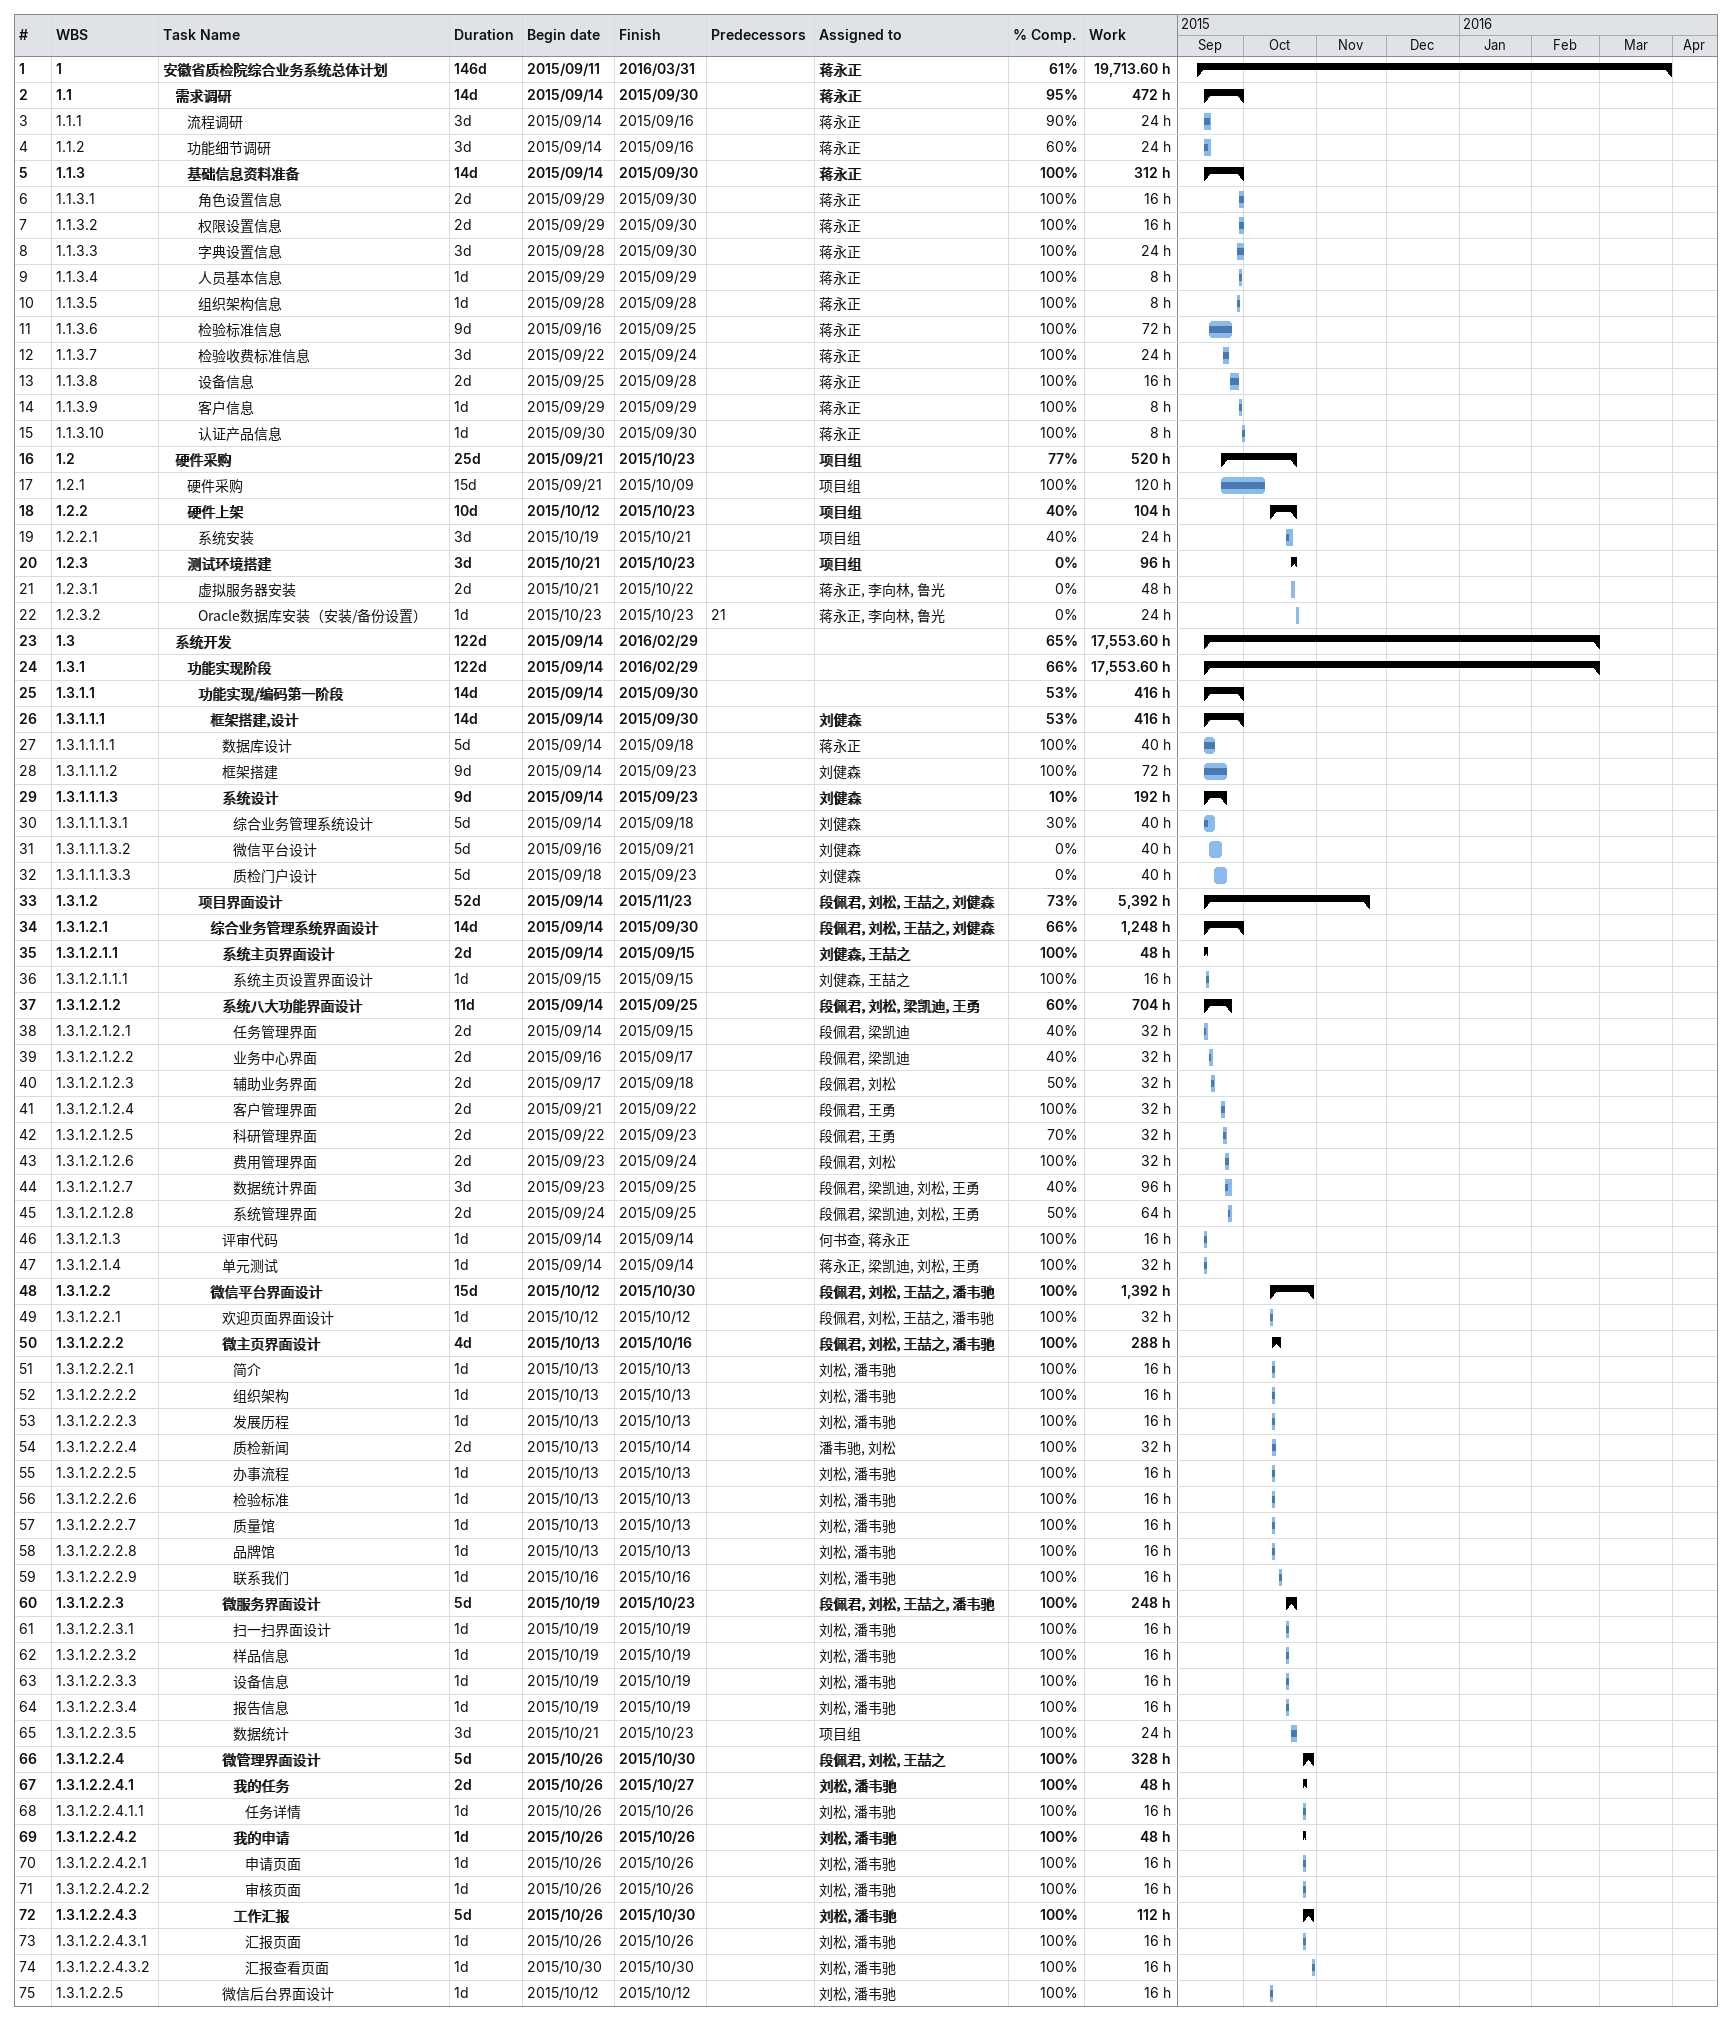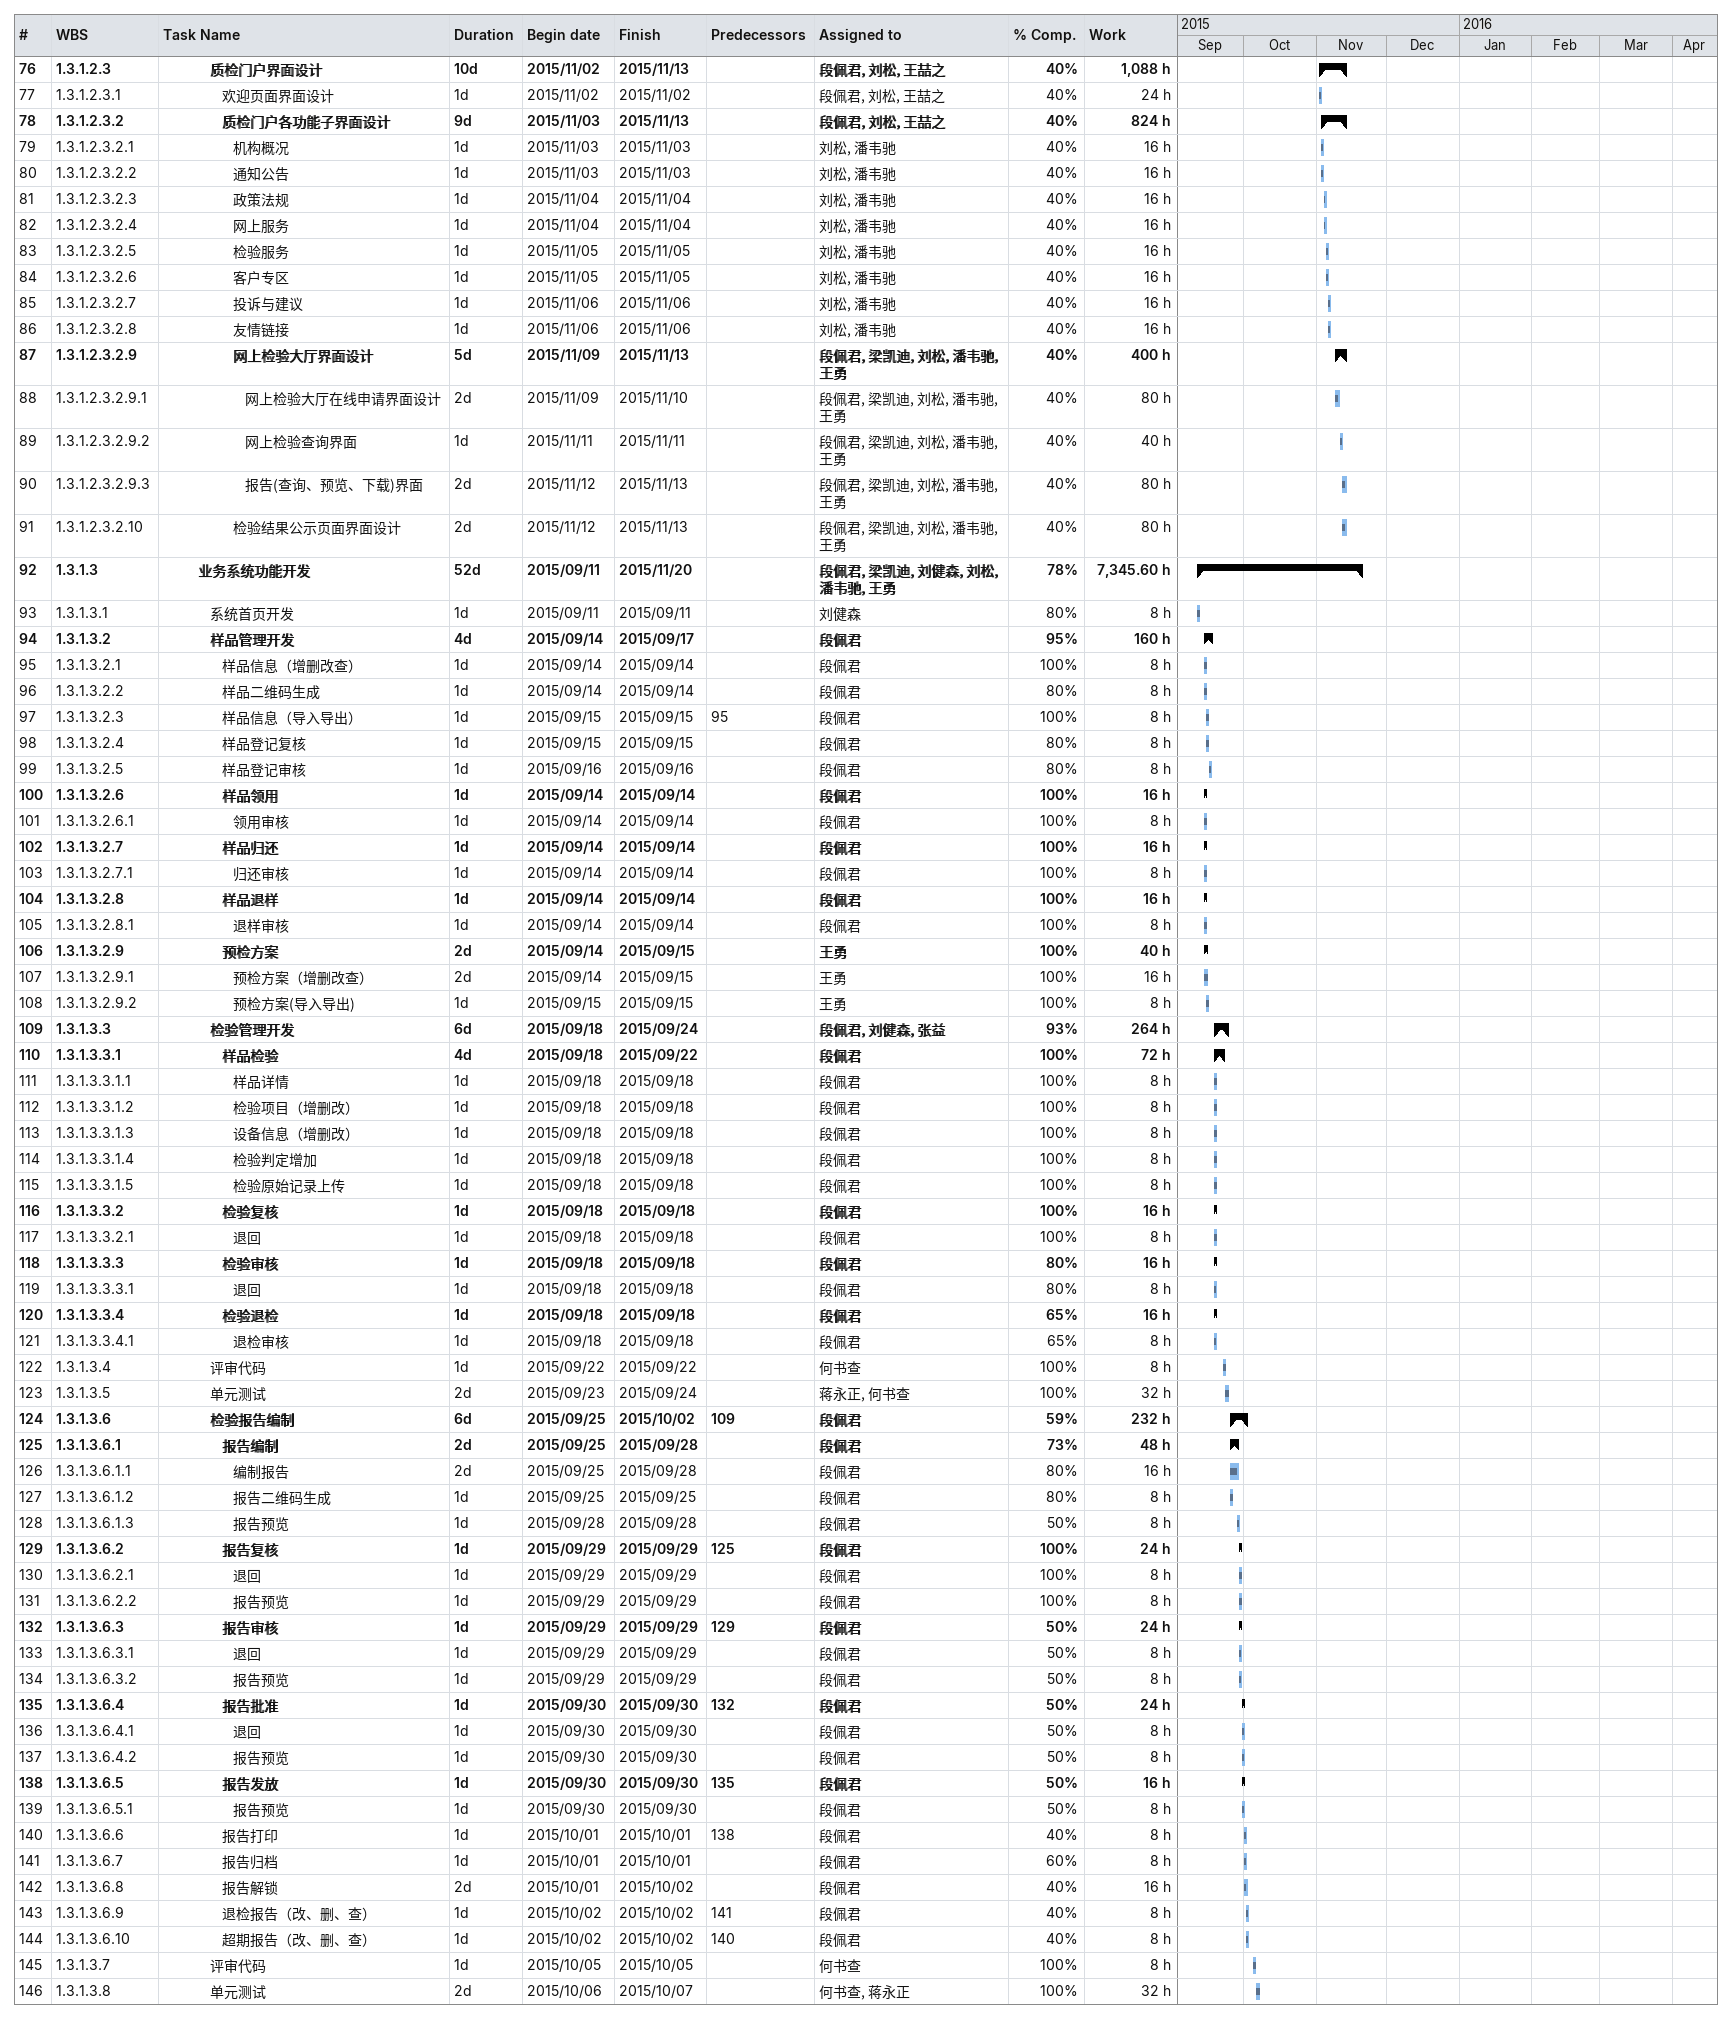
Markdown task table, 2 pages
| ID | WBS | Task | Duration | Start | Finish | Predecessors | Resources | % complete | Work (h) |
|---|---|---|---|---|---|---|---|---|---|
| 1 | 1 | **安徽省质检院综合业务系统总体计划** | 146d | 2015-09-11 | 2016-03-31 |  | 蒋永正 | 61 | 19713.60 |
| 2 | 1.1 | **需求调研** | 14d | 2015-09-14 | 2015-09-30 |  | 蒋永正 | 95 | 472 |
| 3 | 1.1.1 | 流程调研 | 3d | 2015-09-14 | 2015-09-16 |  | 蒋永正 | 90 | 24 |
| 4 | 1.1.2 | 功能细节调研 | 3d | 2015-09-14 | 2015-09-16 |  | 蒋永正 | 60 | 24 |
| 5 | 1.1.3 | **基础信息资料准备** | 14d | 2015-09-14 | 2015-09-30 |  | 蒋永正 | 100 | 312 |
| 6 | 1.1.3.1 | 角色设置信息 | 2d | 2015-09-29 | 2015-09-30 |  | 蒋永正 | 100 | 16 |
| 7 | 1.1.3.2 | 权限设置信息 | 2d | 2015-09-29 | 2015-09-30 |  | 蒋永正 | 100 | 16 |
| 8 | 1.1.3.3 | 字典设置信息 | 3d | 2015-09-28 | 2015-09-30 |  | 蒋永正 | 100 | 24 |
| 9 | 1.1.3.4 | 人员基本信息 | 1d | 2015-09-29 | 2015-09-29 |  | 蒋永正 | 100 | 8 |
| 10 | 1.1.3.5 | 组织架构信息 | 1d | 2015-09-28 | 2015-09-28 |  | 蒋永正 | 100 | 8 |
| 11 | 1.1.3.6 | 检验标准信息 | 9d | 2015-09-16 | 2015-09-25 |  | 蒋永正 | 100 | 72 |
| 12 | 1.1.3.7 | 检验收费标准信息 | 3d | 2015-09-22 | 2015-09-24 |  | 蒋永正 | 100 | 24 |
| 13 | 1.1.3.8 | 设备信息 | 2d | 2015-09-25 | 2015-09-28 |  | 蒋永正 | 100 | 16 |
| 14 | 1.1.3.9 | 客户信息 | 1d | 2015-09-29 | 2015-09-29 |  | 蒋永正 | 100 | 8 |
| 15 | 1.1.3.10 | 认证产品信息 | 1d | 2015-09-30 | 2015-09-30 |  | 蒋永正 | 100 | 8 |
| 16 | 1.2 | **硬件采购** | 25d | 2015-09-21 | 2015-10-23 |  | 项目组 | 77 | 520 |
| 17 | 1.2.1 | 硬件采购 | 15d | 2015-09-21 | 2015-10-09 |  | 项目组 | 100 | 120 |
| 18 | 1.2.2 | **硬件上架** | 10d | 2015-10-12 | 2015-10-23 |  | 项目组 | 40 | 104 |
| 19 | 1.2.2.1 | 系统安装 | 3d | 2015-10-19 | 2015-10-21 |  | 项目组 | 40 | 24 |
| 20 | 1.2.3 | **测试环境搭建** | 3d | 2015-10-21 | 2015-10-23 |  | 项目组 | 0 | 96 |
| 21 | 1.2.3.1 | 虚拟服务器安装 | 2d | 2015-10-21 | 2015-10-22 |  | 蒋永正, 李向林, 鲁光 | 0 | 48 |
| 22 | 1.2.3.2 | Oracle数据库安装（安装/备份设置） | 1d | 2015-10-23 | 2015-10-23 | 21 | 蒋永正, 李向林, 鲁光 | 0 | 24 |
| 23 | 1.3 | **系统开发** | 122d | 2015-09-14 | 2016-02-29 |  |  | 65 | 17553.60 |
| 24 | 1.3.1 | **功能实现阶段** | 122d | 2015-09-14 | 2016-02-29 |  |  | 66 | 17553.60 |
| 25 | 1.3.1.1 | **功能实现/编码第一阶段** | 14d | 2015-09-14 | 2015-09-30 |  |  | 53 | 416 |
| 26 | 1.3.1.1.1 | **框架搭建,设计** | 14d | 2015-09-14 | 2015-09-30 |  | 刘健森 | 53 | 416 |
| 27 | 1.3.1.1.1.1 | 数据库设计 | 5d | 2015-09-14 | 2015-09-18 |  | 蒋永正 | 100 | 40 |
| 28 | 1.3.1.1.1.2 | 框架搭建 | 9d | 2015-09-14 | 2015-09-23 |  | 刘健森 | 100 | 72 |
| 29 | 1.3.1.1.1.3 | **系统设计** | 9d | 2015-09-14 | 2015-09-23 |  | 刘健森 | 10 | 192 |
| 30 | 1.3.1.1.1.3.1 | 综合业务管理系统设计 | 5d | 2015-09-14 | 2015-09-18 |  | 刘健森 | 30 | 40 |
| 31 | 1.3.1.1.1.3.2 | 微信平台设计 | 5d | 2015-09-16 | 2015-09-21 |  | 刘健森 | 0 | 40 |
| 32 | 1.3.1.1.1.3.3 | 质检门户设计 | 5d | 2015-09-18 | 2015-09-23 |  | 刘健森 | 0 | 40 |
| 33 | 1.3.1.2 | **项目界面设计** | 52d | 2015-09-14 | 2015-11-23 |  | 段佩君, 刘松, 王喆之, 刘健森 | 73 | 5392 |
| 34 | 1.3.1.2.1 | **综合业务管理系统界面设计** | 14d | 2015-09-14 | 2015-09-30 |  | 段佩君, 刘松, 王喆之, 刘健森 | 66 | 1248 |
| 35 | 1.3.1.2.1.1 | **系统主页界面设计** | 2d | 2015-09-14 | 2015-09-15 |  | 刘健森, 王喆之 | 100 | 48 |
| 36 | 1.3.1.2.1.1.1 | 系统主页设置界面设计 | 1d | 2015-09-15 | 2015-09-15 |  | 刘健森, 王喆之 | 100 | 16 |
| 37 | 1.3.1.2.1.2 | **系统八大功能界面设计** | 11d | 2015-09-14 | 2015-09-25 |  | 段佩君, 刘松, 梁凯迪, 王勇 | 60 | 704 |
| 38 | 1.3.1.2.1.2.1 | 任务管理界面 | 2d | 2015-09-14 | 2015-09-15 |  | 段佩君, 梁凯迪 | 40 | 32 |
| 39 | 1.3.1.2.1.2.2 | 业务中心界面 | 2d | 2015-09-16 | 2015-09-17 |  | 段佩君, 梁凯迪 | 40 | 32 |
| 40 | 1.3.1.2.1.2.3 | 辅助业务界面 | 2d | 2015-09-17 | 2015-09-18 |  | 段佩君, 刘松 | 50 | 32 |
| 41 | 1.3.1.2.1.2.4 | 客户管理界面 | 2d | 2015-09-21 | 2015-09-22 |  | 段佩君, 王勇 | 100 | 32 |
| 42 | 1.3.1.2.1.2.5 | 科研管理界面 | 2d | 2015-09-22 | 2015-09-23 |  | 段佩君, 王勇 | 70 | 32 |
| 43 | 1.3.1.2.1.2.6 | 费用管理界面 | 2d | 2015-09-23 | 2015-09-24 |  | 段佩君, 刘松 | 100 | 32 |
| 44 | 1.3.1.2.1.2.7 | 数据统计界面 | 3d | 2015-09-23 | 2015-09-25 |  | 段佩君, 梁凯迪, 刘松, 王勇 | 40 | 96 |
| 45 | 1.3.1.2.1.2.8 | 系统管理界面 | 2d | 2015-09-24 | 2015-09-25 |  | 段佩君, 梁凯迪, 刘松, 王勇 | 50 | 64 |
| 46 | 1.3.1.2.1.3 | 评审代码 | 1d | 2015-09-14 | 2015-09-14 |  | 何书查, 蒋永正 | 100 | 16 |
| 47 | 1.3.1.2.1.4 | 单元测试 | 1d | 2015-09-14 | 2015-09-14 |  | 蒋永正, 梁凯迪, 刘松, 王勇 | 100 | 32 |
| 48 | 1.3.1.2.2 | **微信平台界面设计** | 15d | 2015-10-12 | 2015-10-30 |  | 段佩君, 刘松, 王喆之, 潘韦驰 | 100 | 1392 |
| 49 | 1.3.1.2.2.1 | 欢迎页面界面设计 | 1d | 2015-10-12 | 2015-10-12 |  | 段佩君, 刘松, 王喆之, 潘韦驰 | 100 | 32 |
| 50 | 1.3.1.2.2.2 | **微主页界面设计** | 4d | 2015-10-13 | 2015-10-16 |  | 段佩君, 刘松, 王喆之, 潘韦驰 | 100 | 288 |
| 51 | 1.3.1.2.2.2.1 | 简介 | 1d | 2015-10-13 | 2015-10-13 |  | 刘松, 潘韦驰 | 100 | 16 |
| 52 | 1.3.1.2.2.2.2 | 组织架构 | 1d | 2015-10-13 | 2015-10-13 |  | 刘松, 潘韦驰 | 100 | 16 |
| 53 | 1.3.1.2.2.2.3 | 发展历程 | 1d | 2015-10-13 | 2015-10-13 |  | 刘松, 潘韦驰 | 100 | 16 |
| 54 | 1.3.1.2.2.2.4 | 质检新闻 | 2d | 2015-10-13 | 2015-10-14 |  | 潘韦驰, 刘松 | 100 | 32 |
| 55 | 1.3.1.2.2.2.5 | 办事流程 | 1d | 2015-10-13 | 2015-10-13 |  | 刘松, 潘韦驰 | 100 | 16 |
| 56 | 1.3.1.2.2.2.6 | 检验标准 | 1d | 2015-10-13 | 2015-10-13 |  | 刘松, 潘韦驰 | 100 | 16 |
| 57 | 1.3.1.2.2.2.7 | 质量馆 | 1d | 2015-10-13 | 2015-10-13 |  | 刘松, 潘韦驰 | 100 | 16 |
| 58 | 1.3.1.2.2.2.8 | 品牌馆 | 1d | 2015-10-13 | 2015-10-13 |  | 刘松, 潘韦驰 | 100 | 16 |
| 59 | 1.3.1.2.2.2.9 | 联系我们 | 1d | 2015-10-16 | 2015-10-16 |  | 刘松, 潘韦驰 | 100 | 16 |
| 60 | 1.3.1.2.2.3 | **微服务界面设计** | 5d | 2015-10-19 | 2015-10-23 |  | 段佩君, 刘松, 王喆之, 潘韦驰 | 100 | 248 |
| 61 | 1.3.1.2.2.3.1 | 扫一扫界面设计 | 1d | 2015-10-19 | 2015-10-19 |  | 刘松, 潘韦驰 | 100 | 16 |
| 62 | 1.3.1.2.2.3.2 | 样品信息 | 1d | 2015-10-19 | 2015-10-19 |  | 刘松, 潘韦驰 | 100 | 16 |
| 63 | 1.3.1.2.2.3.3 | 设备信息 | 1d | 2015-10-19 | 2015-10-19 |  | 刘松, 潘韦驰 | 100 | 16 |
| 64 | 1.3.1.2.2.3.4 | 报告信息 | 1d | 2015-10-19 | 2015-10-19 |  | 刘松, 潘韦驰 | 100 | 16 |
| 65 | 1.3.1.2.2.3.5 | 数据统计 | 3d | 2015-10-21 | 2015-10-23 |  | 项目组 | 100 | 24 |
| 66 | 1.3.1.2.2.4 | **微管理界面设计** | 5d | 2015-10-26 | 2015-10-30 |  | 段佩君, 刘松, 王喆之 | 100 | 328 |
| 67 | 1.3.1.2.2.4.1 | **我的任务** | 2d | 2015-10-26 | 2015-10-27 |  | 刘松, 潘韦驰 | 100 | 48 |
| 68 | 1.3.1.2.2.4.1.1 | 任务详情 | 1d | 2015-10-26 | 2015-10-26 |  | 刘松, 潘韦驰 | 100 | 16 |
| 69 | 1.3.1.2.2.4.2 | **我的申请** | 1d | 2015-10-26 | 2015-10-26 |  | 刘松, 潘韦驰 | 100 | 48 |
| 70 | 1.3.1.2.2.4.2.1 | 申请页面 | 1d | 2015-10-26 | 2015-10-26 |  | 刘松, 潘韦驰 | 100 | 16 |
| 71 | 1.3.1.2.2.4.2.2 | 审核页面 | 1d | 2015-10-26 | 2015-10-26 |  | 刘松, 潘韦驰 | 100 | 16 |
| 72 | 1.3.1.2.2.4.3 | **工作汇报** | 5d | 2015-10-26 | 2015-10-30 |  | 刘松, 潘韦驰 | 100 | 112 |
| 73 | 1.3.1.2.2.4.3.1 | 汇报页面 | 1d | 2015-10-26 | 2015-10-26 |  | 刘松, 潘韦驰 | 100 | 16 |
| 74 | 1.3.1.2.2.4.3.2 | 汇报查看页面 | 1d | 2015-10-30 | 2015-10-30 |  | 刘松, 潘韦驰 | 100 | 16 |
| 75 | 1.3.1.2.2.5 | 微信后台界面设计 | 1d | 2015-10-12 | 2015-10-12 |  | 刘松, 潘韦驰 | 100 | 16 |
| 76 | 1.3.1.2.3 | **质检门户界面设计** | 10d | 2015-11-02 | 2015-11-13 |  | 段佩君, 刘松, 王喆之 | 40 | 1088 |
| 77 | 1.3.1.2.3.1 | 欢迎页面界面设计 | 1d | 2015-11-02 | 2015-11-02 |  | 段佩君, 刘松, 王喆之 | 40 | 24 |
| 78 | 1.3.1.2.3.2 | **质检门户各功能子界面设计** | 9d | 2015-11-03 | 2015-11-13 |  | 段佩君, 刘松, 王喆之 | 40 | 824 |
| 79 | 1.3.1.2.3.2.1 | 机构概况 | 1d | 2015-11-03 | 2015-11-03 |  | 刘松, 潘韦驰 | 40 | 16 |
| 80 | 1.3.1.2.3.2.2 | 通知公告 | 1d | 2015-11-03 | 2015-11-03 |  | 刘松, 潘韦驰 | 40 | 16 |
| 81 | 1.3.1.2.3.2.3 | 政策法规 | 1d | 2015-11-04 | 2015-11-04 |  | 刘松, 潘韦驰 | 40 | 16 |
| 82 | 1.3.1.2.3.2.4 | 网上服务 | 1d | 2015-11-04 | 2015-11-04 |  | 刘松, 潘韦驰 | 40 | 16 |
| 83 | 1.3.1.2.3.2.5 | 检验服务 | 1d | 2015-11-05 | 2015-11-05 |  | 刘松, 潘韦驰 | 40 | 16 |
| 84 | 1.3.1.2.3.2.6 | 客户专区 | 1d | 2015-11-05 | 2015-11-05 |  | 刘松, 潘韦驰 | 40 | 16 |
| 85 | 1.3.1.2.3.2.7 | 投诉与建议 | 1d | 2015-11-06 | 2015-11-06 |  | 刘松, 潘韦驰 | 40 | 16 |
| 86 | 1.3.1.2.3.2.8 | 友情链接 | 1d | 2015-11-06 | 2015-11-06 |  | 刘松, 潘韦驰 | 40 | 16 |
| 87 | 1.3.1.2.3.2.9 | **网上检验大厅界面设计** | 5d | 2015-11-09 | 2015-11-13 |  | 段佩君, 梁凯迪, 刘松, 潘韦驰, 王勇 | 40 | 400 |
| 88 | 1.3.1.2.3.2.9.1 | 网上检验大厅在线申请界面设计 | 2d | 2015-11-09 | 2015-11-10 |  | 段佩君, 梁凯迪, 刘松, 潘韦驰, 王勇 | 40 | 80 |
| 89 | 1.3.1.2.3.2.9.2 | 网上检验查询界面 | 1d | 2015-11-11 | 2015-11-11 |  | 段佩君, 梁凯迪, 刘松, 潘韦驰, 王勇 | 40 | 40 |
| 90 | 1.3.1.2.3.2.9.3 | 报告(查询、预览、下载)界面 | 2d | 2015-11-12 | 2015-11-13 |  | 段佩君, 梁凯迪, 刘松, 潘韦驰, 王勇 | 40 | 80 |
| 91 | 1.3.1.2.3.2.10 | 检验结果公示页面界面设计 | 2d | 2015-11-12 | 2015-11-13 |  | 段佩君, 梁凯迪, 刘松, 潘韦驰, 王勇 | 40 | 80 |
| 92 | 1.3.1.3 | **业务系统功能开发** | 52d | 2015-09-11 | 2015-11-20 |  | 段佩君, 梁凯迪, 刘健森, 刘松, 潘韦驰, 王勇 | 78 | 7345.60 |
| 93 | 1.3.1.3.1 | 系统首页开发 | 1d | 2015-09-11 | 2015-09-11 |  | 刘健森 | 80 | 8 |
| 94 | 1.3.1.3.2 | **样品管理开发** | 4d | 2015-09-14 | 2015-09-17 |  | 段佩君 | 95 | 160 |
| 95 | 1.3.1.3.2.1 | 样品信息（增删改查） | 1d | 2015-09-14 | 2015-09-14 |  | 段佩君 | 100 | 8 |
| 96 | 1.3.1.3.2.2 | 样品二维码生成 | 1d | 2015-09-14 | 2015-09-14 |  | 段佩君 | 80 | 8 |
| 97 | 1.3.1.3.2.3 | 样品信息（导入导出） | 1d | 2015-09-15 | 2015-09-15 | 95 | 段佩君 | 100 | 8 |
| 98 | 1.3.1.3.2.4 | 样品登记复核 | 1d | 2015-09-15 | 2015-09-15 |  | 段佩君 | 80 | 8 |
| 99 | 1.3.1.3.2.5 | 样品登记审核 | 1d | 2015-09-16 | 2015-09-16 |  | 段佩君 | 80 | 8 |
| 100 | 1.3.1.3.2.6 | **样品领用** | 1d | 2015-09-14 | 2015-09-14 |  | 段佩君 | 100 | 16 |
| 101 | 1.3.1.3.2.6.1 | 领用审核 | 1d | 2015-09-14 | 2015-09-14 |  | 段佩君 | 100 | 8 |
| 102 | 1.3.1.3.2.7 | **样品归还** | 1d | 2015-09-14 | 2015-09-14 |  | 段佩君 | 100 | 16 |
| 103 | 1.3.1.3.2.7.1 | 归还审核 | 1d | 2015-09-14 | 2015-09-14 |  | 段佩君 | 100 | 8 |
| 104 | 1.3.1.3.2.8 | **样品退样** | 1d | 2015-09-14 | 2015-09-14 |  | 段佩君 | 100 | 16 |
| 105 | 1.3.1.3.2.8.1 | 退样审核 | 1d | 2015-09-14 | 2015-09-14 |  | 段佩君 | 100 | 8 |
| 106 | 1.3.1.3.2.9 | **预检方案** | 2d | 2015-09-14 | 2015-09-15 |  | 王勇 | 100 | 40 |
| 107 | 1.3.1.3.2.9.1 | 预检方案（增删改查） | 2d | 2015-09-14 | 2015-09-15 |  | 王勇 | 100 | 16 |
| 108 | 1.3.1.3.2.9.2 | 预检方案(导入导出) | 1d | 2015-09-15 | 2015-09-15 |  | 王勇 | 100 | 8 |
| 109 | 1.3.1.3.3 | **检验管理开发** | 6d | 2015-09-18 | 2015-09-24 |  | 段佩君, 刘健森, 张益 | 93 | 264 |
| 110 | 1.3.1.3.3.1 | **样品检验** | 4d | 2015-09-18 | 2015-09-22 |  | 段佩君 | 100 | 72 |
| 111 | 1.3.1.3.3.1.1 | 样品详情 | 1d | 2015-09-18 | 2015-09-18 |  | 段佩君 | 100 | 8 |
| 112 | 1.3.1.3.3.1.2 | 检验项目（增删改） | 1d | 2015-09-18 | 2015-09-18 |  | 段佩君 | 100 | 8 |
| 113 | 1.3.1.3.3.1.3 | 设备信息（增删改） | 1d | 2015-09-18 | 2015-09-18 |  | 段佩君 | 100 | 8 |
| 114 | 1.3.1.3.3.1.4 | 检验判定增加 | 1d | 2015-09-18 | 2015-09-18 |  | 段佩君 | 100 | 8 |
| 115 | 1.3.1.3.3.1.5 | 检验原始记录上传 | 1d | 2015-09-18 | 2015-09-18 |  | 段佩君 | 100 | 8 |
| 116 | 1.3.1.3.3.2 | **检验复核** | 1d | 2015-09-18 | 2015-09-18 |  | 段佩君 | 100 | 16 |
| 117 | 1.3.1.3.3.2.1 | 退回 | 1d | 2015-09-18 | 2015-09-18 |  | 段佩君 | 100 | 8 |
| 118 | 1.3.1.3.3.3 | **检验审核** | 1d | 2015-09-18 | 2015-09-18 |  | 段佩君 | 80 | 16 |
| 119 | 1.3.1.3.3.3.1 | 退回 | 1d | 2015-09-18 | 2015-09-18 |  | 段佩君 | 80 | 8 |
| 120 | 1.3.1.3.3.4 | **检验退检** | 1d | 2015-09-18 | 2015-09-18 |  | 段佩君 | 65 | 16 |
| 121 | 1.3.1.3.3.4.1 | 退检审核 | 1d | 2015-09-18 | 2015-09-18 |  | 段佩君 | 65 | 8 |
| 122 | 1.3.1.3.4 | 评审代码 | 1d | 2015-09-22 | 2015-09-22 |  | 何书查 | 100 | 8 |
| 123 | 1.3.1.3.5 | 单元测试 | 2d | 2015-09-23 | 2015-09-24 |  | 蒋永正, 何书查 | 100 | 32 |
| 124 | 1.3.1.3.6 | **检验报告编制** | 6d | 2015-09-25 | 2015-10-02 | 109 | 段佩君 | 59 | 232 |
| 125 | 1.3.1.3.6.1 | **报告编制** | 2d | 2015-09-25 | 2015-09-28 |  | 段佩君 | 73 | 48 |
| 126 | 1.3.1.3.6.1.1 | 编制报告 | 2d | 2015-09-25 | 2015-09-28 |  | 段佩君 | 80 | 16 |
| 127 | 1.3.1.3.6.1.2 | 报告二维码生成 | 1d | 2015-09-25 | 2015-09-25 |  | 段佩君 | 80 | 8 |
| 128 | 1.3.1.3.6.1.3 | 报告预览 | 1d | 2015-09-28 | 2015-09-28 |  | 段佩君 | 50 | 8 |
| 129 | 1.3.1.3.6.2 | **报告复核** | 1d | 2015-09-29 | 2015-09-29 | 125 | 段佩君 | 100 | 24 |
| 130 | 1.3.1.3.6.2.1 | 退回 | 1d | 2015-09-29 | 2015-09-29 |  | 段佩君 | 100 | 8 |
| 131 | 1.3.1.3.6.2.2 | 报告预览 | 1d | 2015-09-29 | 2015-09-29 |  | 段佩君 | 100 | 8 |
| 132 | 1.3.1.3.6.3 | **报告审核** | 1d | 2015-09-29 | 2015-09-29 | 129 | 段佩君 | 50 | 24 |
| 133 | 1.3.1.3.6.3.1 | 退回 | 1d | 2015-09-29 | 2015-09-29 |  | 段佩君 | 50 | 8 |
| 134 | 1.3.1.3.6.3.2 | 报告预览 | 1d | 2015-09-29 | 2015-09-29 |  | 段佩君 | 50 | 8 |
| 135 | 1.3.1.3.6.4 | **报告批准** | 1d | 2015-09-30 | 2015-09-30 | 132 | 段佩君 | 50 | 24 |
| 136 | 1.3.1.3.6.4.1 | 退回 | 1d | 2015-09-30 | 2015-09-30 |  | 段佩君 | 50 | 8 |
| 137 | 1.3.1.3.6.4.2 | 报告预览 | 1d | 2015-09-30 | 2015-09-30 |  | 段佩君 | 50 | 8 |
| 138 | 1.3.1.3.6.5 | **报告发放** | 1d | 2015-09-30 | 2015-09-30 | 135 | 段佩君 | 50 | 16 |
| 139 | 1.3.1.3.6.5.1 | 报告预览 | 1d | 2015-09-30 | 2015-09-30 |  | 段佩君 | 50 | 8 |
| 140 | 1.3.1.3.6.6 | 报告打印 | 1d | 2015-10-01 | 2015-10-01 | 138 | 段佩君 | 40 | 8 |
| 141 | 1.3.1.3.6.7 | 报告归档 | 1d | 2015-10-01 | 2015-10-01 |  | 段佩君 | 60 | 8 |
| 142 | 1.3.1.3.6.8 | 报告解锁 | 2d | 2015-10-01 | 2015-10-02 |  | 段佩君 | 40 | 16 |
| 143 | 1.3.1.3.6.9 | 退检报告（改、删、查） | 1d | 2015-10-02 | 2015-10-02 | 141 | 段佩君 | 40 | 8 |
| 144 | 1.3.1.3.6.10 | 超期报告（改、删、查） | 1d | 2015-10-02 | 2015-10-02 | 140 | 段佩君 | 40 | 8 |
| 145 | 1.3.1.3.7 | 评审代码 | 1d | 2015-10-05 | 2015-10-05 |  | 何书查 | 100 | 8 |
| 146 | 1.3.1.3.8 | 单元测试 | 2d | 2015-10-06 | 2015-10-07 |  | 何书查, 蒋永正 | 100 | 32 |
